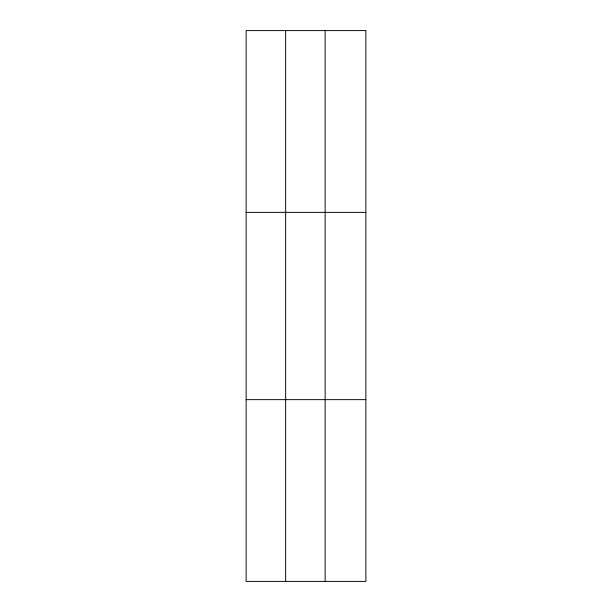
<?xml version="1.0" encoding="UTF-8"?>
<svg xmlns="http://www.w3.org/2000/svg" width="612" height="612" viewBox="0 0 612 612"><rect width="100%" height="100%" fill="white"/><g stroke="black" fill="none" stroke-linecap="round" stroke-linejoin="round"><path stroke-width="0.92" d="M285.651 30.6L285.651 581.4M325.156 30.6L325.156 581.4M246.139 212.364L365.861 212.364M246.139 399.636L365.861 399.636M365.861 30.6L365.861 581.4L246.139 581.4L246.139 30.6L365.861 30.6"/></g></svg>
